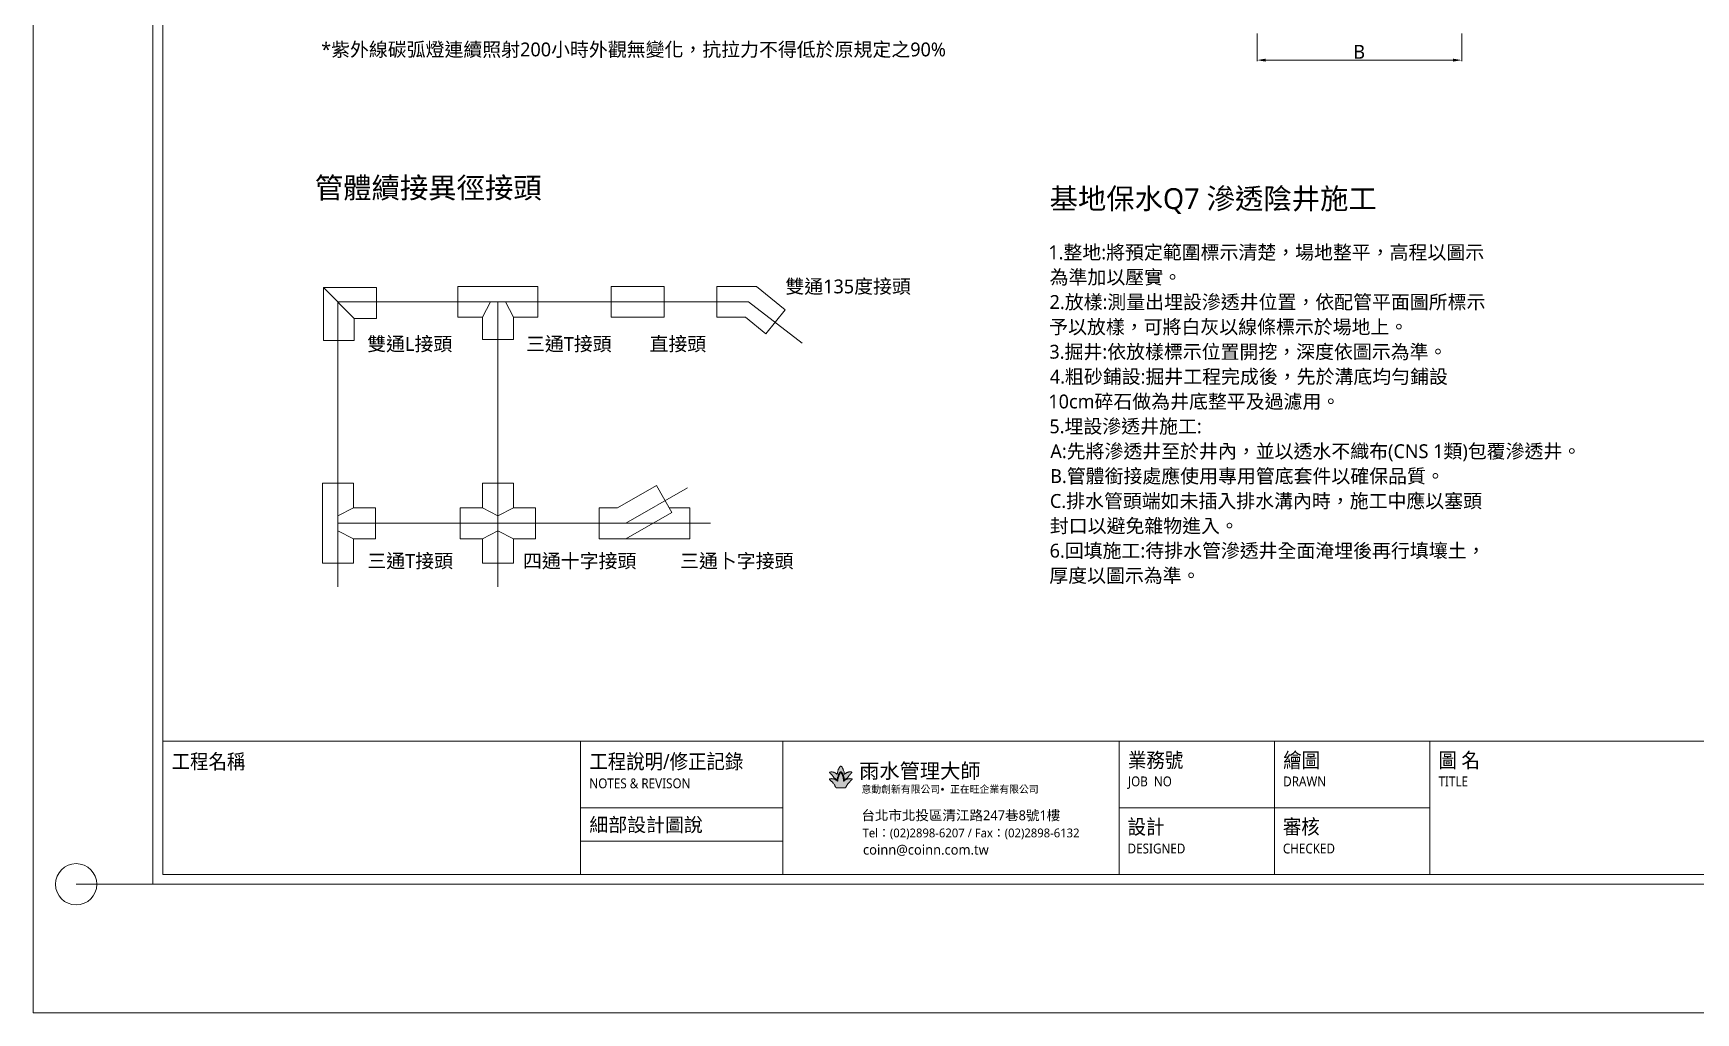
# Model space of a CAD drawing. Header units: millimetres. Extents: x 4229 to 8429, y -1187 to 1783.
# Drawn here: x 4229 to 6628, y -1187 to 227 of the extents above; entities that cross this region are included whole.
import ezdxf
from ezdxf.enums import TextEntityAlignment as Align

# ---------------------------------------------------------------- set-up
doc = ezdxf.new("R2010")
doc.units = ezdxf.units.MM
doc.styles.add('圖框文字', font='Microsoft JhengHei.ttf')
doc.styles.add('微軟正黑體-20', font='Microsoft JhengHei.ttf', dxfattribs={"height": 20})
doc.styles.add('微軟正黑體-30', font='Microsoft JhengHei.ttf', dxfattribs={"height": 30})

msp = doc.modelspace()

# ---------------------------------------------------------------- hatches: boundary and pattern name
at = {"lineweight": 5, "true_color": 0xf8d731}
h = msp.add_hatch(color=40, dxfattribs=at)
h.dxf.hatch_style = 1
edge = h.paths.add_edge_path()
edge.add_spline(control_points=[(5399.7, -851.1), (5400.6, -850.5), (5401.5, -850), (5402.3, -849.6), (5403.3, -849.2), (5403.7, -849.1), (5403.7, -849), (5403.8, -848.9), (5404.6, -847.7), (5404.9, -847.2), (5405.3, -846.7), (5405.7, -846.1), (5406.1, -845.5), (5406.6, -844.9), (5407, -844.4), (5407.4, -843.9), (5408.2, -843), (5408.5, -842.7), (5408.9, -842.4), (5409.4, -842), (5409.8, -841.5), (5410.1, -841.3), (5410.3, -841), (5410.5, -840.8), (5410.6, -840.6), (5410.6, -840.4), (5410.6, -840.3), (5410.5, -840.2), (5410.3, -840), (5409.9, -839.9), (5409.4, -839.9), (5408.9, -839.8), (5408.5, -839.7), (5407.9, -839.8), (5407.2, -839.8), (5406.6, -839.8), (5405.8, -839.9), (5405.4, -840), (5404.7, -840.2), (5404.1, -840.5), (5403.6, -840.7), (5402.9, -841), (5402.3, -841.4), (5401.7, -841.8), (5401.2, -842.1), (5400.7, -842.5), (5400.2, -843), (5399.8, -843.3), (5399.7, -843.4), (5399.7, -843.4), (5399.7, -843.2), (5399.6, -842.3), (5399.5, -841.5), (5398.8, -838.3), (5398.4, -837.3), (5397.8, -835.8), (5397.3, -834.7), (5396.7, -833.6), (5395.8, -832.4), (5395.2, -831.8), (5394.7, -831.4), (5394.5, -831.3), (5394.3, -831.4), (5394, -831.6), (5393.8, -831.8), (5393.6, -832), (5393.2, -832.4), (5393, -832.7), (5392.7, -833.1), (5392.3, -833.7), (5392, -834.2), (5391.6, -835), (5390.9, -836.5), (5390.2, -838.2), (5390, -839.2), (5389.6, -840.8), (5389.4, -842.2), (5389.3, -843.1), (5389.3, -843.3), (5389.2, -843.3), (5388.2, -842.4), (5387.1, -841.7), (5385.8, -840.9), (5384.4, -840.3), (5382.9, -839.9), (5381.6, -839.7), (5379.8, -839.9), (5378.8, -840), (5378.4, -840.2), (5378.4, -840.3), (5378.4, -840.5), (5378.5, -840.6), (5378.6, -840.9), (5378.8, -841.3), (5379.4, -841.8), (5379.9, -842.2), (5380.5, -842.7), (5381.6, -844), (5382.4, -844.8), (5382.7, -845.2), (5383.1, -845.9), (5383.6, -846.5), (5384.2, -847.4), (5384.6, -848), (5385.2, -848.9), (5385.2, -849), (5385.5, -849.1), (5386.2, -849.4), (5387, -849.8), (5387.7, -850.1), (5388.1, -850.4), (5388.6, -850.7), (5389.1, -851), (5389.3, -851.2), (5389.4, -851.2), (5389.4, -851.1), (5389.4, -850.9), (5389.6, -849.3), (5389.9, -848), (5390.2, -846.9), (5390.7, -845.2), (5390.9, -844.5), (5391.3, -843.5), (5391.7, -842.6), (5391.9, -842.1), (5392.4, -841.2), (5392.9, -840.6), (5393.4, -840.1), (5393.8, -839.8), (5394.2, -839.6), (5394.5, -839.6), (5394.8, -839.6), (5395.3, -839.9), (5395.8, -840.3), (5396.2, -840.8), (5396.6, -841.3), (5397.1, -842.2), (5397.5, -843.1), (5397.9, -844.1), (5398.2, -845), (5398.5, -845.9), (5398.7, -846.5), (5399, -847.5), (5399.2, -848.4), (5399.4, -849.4), (5399.5, -850), (5399.6, -850.8), (5399.7, -851.1), (5399.7, -851.1)], knot_values=[0, 0, 0, 0, 1, 2, 3, 4, 5, 6, 7, 8, 9, 10, 11, 12, 13, 14, 15, 16, 17, 18, 19, 20, 21, 22, 23, 24, 25, 26, 27, 28, 29, 30, 31, 32, 33, 34, 35, 36, 37, 38, 39, 40, 41, 42, 43, 44, 45, 46, 47, 48, 49, 50, 51, 52, 53, 54, 55, 56, 57, 58, 59, 60, 61, 61, 61, 62, 63, 64, 65, 66, 67, 68, 69, 70, 71, 72, 73, 74, 75, 76, 77, 78, 79, 80, 81, 82, 83, 84, 85, 86, 87, 88, 89, 90, 91, 92, 93, 94, 95, 96, 97, 98, 99, 100, 101, 102, 103, 104, 105, 106, 107, 108, 109, 110, 111, 112, 113, 114, 115, 116, 117, 118, 119, 120, 121, 122, 123, 124, 125, 126, 127, 128, 129, 130, 131, 132, 133, 134, 135, 136, 137, 138, 139, 140, 141, 142, 143, 144, 144, 144, 144], degree=3, periodic=0)
edge = h.paths.add_edge_path()
edge.add_spline(control_points=[(5394.5, -862.8), (5397.6, -862.8), (5399.6, -862.8), (5400.4, -862.8), (5400.8, -862.8), (5401.1, -862.6), (5401.3, -862.5), (5401.6, -862.3), (5401.8, -862), (5402.1, -861.3), (5402.7, -860.1), (5403, -859.5), (5403.5, -858.7), (5404.1, -857.9), (5404.7, -857.1), (5405.2, -856.2), (5406, -855.4), (5406.8, -854.5), (5407.9, -853.3), (5408.7, -852.6), (5409.4, -852), (5409.9, -851.5), (5410.4, -851.1), (5410.7, -850.7), (5410.8, -850.5), (5410.9, -850.3), (5410.9, -850.1), (5410.7, -849.9), (5410.5, -849.8), (5410, -849.7), (5409.2, -849.6), (5408, -849.5), (5406.9, -849.6), (5405.7, -849.6), (5404.7, -849.8), (5403.6, -850.2), (5402.9, -850.4), (5401.9, -850.9), (5401.1, -851.4), (5400, -852.1), (5399.1, -852.7), (5398.7, -853.2), (5398.7, -853.2), (5398.5, -852.8), (5398.4, -851.8), (5398, -849.3), (5397.7, -847.9), (5397.3, -846.3), (5396.8, -844.8), (5396.1, -843.1), (5395.4, -841.8), (5395.2, -841.6), (5394.9, -841.2), (5394.7, -841), (5394.5, -841), (5394.3, -841), (5394.1, -841.1), (5393.8, -841.3), (5393.5, -841.7), (5393.2, -842.2), (5392.7, -843.1), (5392.4, -843.8), (5392, -844.6), (5391.6, -845.7), (5391.3, -846.7), (5390.9, -848.1), (5390.7, -849.4), (5390.4, -850.5), (5390.3, -851.7), (5390.2, -852.5), (5390.2, -853.2), (5390.2, -853.2), (5390, -853.1), (5389.7, -852.9), (5388.7, -852.2), (5387.9, -851.5), (5387, -851), (5386.2, -850.6), (5385.2, -850.2), (5384.3, -849.9), (5383.2, -849.7), (5382.4, -849.6), (5381.3, -849.5), (5379.9, -849.6), (5379, -849.7), (5378.4, -849.7), (5378.1, -849.9), (5378, -850.2), (5378, -850.4), (5378.2, -850.7), (5378.6, -851.2), (5379.6, -852.1), (5380.5, -852.9), (5381.5, -853.9), (5382.4, -854.7), (5383.2, -855.7), (5384.1, -856.8), (5385.3, -858.5), (5386, -859.7), (5386.6, -861), (5387.1, -861.9), (5387.3, -862.2), (5387.5, -862.4), (5387.9, -862.6), (5388.6, -862.8), (5389.8, -862.8), (5394.5, -862.8)], knot_values=[0, 0, 0, 0, 1, 2, 3, 4, 5, 6, 7, 8, 9, 10, 11, 12, 13, 14, 15, 16, 17, 18, 19, 20, 21, 22, 23, 24, 25, 26, 27, 28, 29, 30, 31, 32, 33, 34, 35, 36, 37, 38, 39, 40, 41, 42, 43, 44, 45, 46, 47, 48, 49, 50, 51, 52, 53, 54, 55, 56, 57, 58, 59, 60, 61, 62, 63, 64, 65, 66, 67, 68, 69, 70, 71, 72, 73, 74, 75, 76, 77, 78, 79, 80, 81, 82, 83, 84, 85, 86, 87, 88, 89, 90, 91, 92, 93, 94, 95, 96, 97, 98, 99, 100, 101, 102, 103, 104, 104, 104, 104], degree=3, periodic=0)
at = {"lineweight": 5}
h = msp.add_hatch(color=256, dxfattribs=at)
h.dxf.hatch_style = 1
h.paths.add_polyline_path([(5542.8, -864.8, 1), (5539.7, -864.8, 1)])

# ---------------------------------------------------------------- linework, layer by layer
for p, q in [((4229, -1187.5, 163.2), (4229, 1782.5, 163.2)), ((4416, -795.5, 163.2), (4416, 1583.7, 163.2)), ((4416, -795.5, 326.4), (4416, 1583.7, 326.4)), ((4416, 1583.7, 326.4), (4416, -987.8, 326.4)), ((5995.2, 226.2), (5995.2, 186.3)), ((6290.7, 226.2), (6290.7, 186.3)), ((6007.6, 187.8), (6278.2, 187.8)), ((4647.7, -185), (4647.7, -140.4)), ((4647.7, -140.4), (4724.3, -140.4)), ((4647.7, -140.4), (4692.3, -185)), ((4724.3, -140.4), (4724.3, -185)), ((4957.3, -138.8), (4841.9, -138.8)), ((4841.9, -138.8), (4841.9, -183.4)), ((4957.3, -183.4), (4957.3, -138.8)), ((5139.7, -138.8), (5063.2, -138.8)), ((5063.2, -138.8), (5063.2, -183.4)), ((5139.7, -183.4), (5139.7, -138.8)), ((5272.8, -138.8), (5215.5, -138.8)), ((5215.5, -138.8), (5215.5, -183.4)), ((5314.4, -172.7), (5272.8, -138.8)), ((4668.7, -161.1), (5261.5, -161.1)), ((4668.7, -161.4), (4668.7, -572.4)), ((4877.3, -183.4), (4888.7, -161.1)), ((4899.6, -161.1), (4899.6, -572.4)), ((4921.9, -183.4), (4910.4, -161.1)), ((5261.5, -161.1), (5338.7, -220.8)), ((4647.7, -216.9), (4647.7, -185)), ((4647.7, -185), (4647.7, -185)), ((4724.3, -185), (4692.3, -185)), ((4692.3, -185), (4692.3, -216.9)), ((4841.9, -183.4), (4877.3, -183.4)), ((4877.3, -183.4), (4877.3, -215.3)), ((4921.9, -183.4), (4957.3, -183.4)), ((4921.9, -215.3), (4921.9, -183.4)), ((5063.2, -183.4), (5139.7, -183.4)), ((5215.5, -183.4), (5257, -183.4)), ((5257, -183.4), (5286.4, -207.4)), ((5286.4, -207.4), (5314.4, -172.7)), ((4877.3, -215.3), (4921.9, -215.3)), ((4692.3, -216.9), (4647.7, -216.9)), ((4691, -423.1), (4646.4, -423.1)), ((4646.4, -423.1), (4646.4, -538.5)), ((4691, -458.5), (4691, -423.1)), ((4921.9, -423.1), (4877.3, -423.1)), ((4877.3, -423.1), (4877.3, -458.5)), ((4921.9, -458.5), (4921.9, -423.1)), ((5128.5, -426.5), (5072.2, -458.5)), ((5084, -480.8), (5173.3, -429.5)), ((5150.5, -465.3), (5128.5, -426.5)), ((4691, -458.5), (4668.7, -470)), ((4722.9, -458.5), (4691, -458.5)), ((4722.9, -503.1), (4722.9, -458.5)), ((4845.3, -503.1), (4845.3, -458.5)), ((4845.3, -458.5), (4877.3, -458.5)), ((4877.3, -458.5), (4899.6, -470)), ((4921.9, -458.5), (4899.6, -470)), ((4953.8, -458.5), (4921.9, -458.5)), ((4953.8, -503.1), (4953.8, -458.5)), ((5072.2, -458.5), (5045.7, -458.5)), ((5045.7, -458.5), (5045.7, -503.1)), ((5084, -503.1), (5150.5, -465.3)), ((5176.6, -458.5), (5146.7, -458.5)), ((5176.6, -503.1), (5176.6, -458.5)), ((5206.2, -480.8), (4668.7, -480.8)), ((4691, -503.1), (4668.7, -491.7)), ((4691, -538.5), (4691, -503.1)), ((4691, -503.1), (4722.9, -503.1)), ((4877.3, -503.1), (4845.3, -503.1)), ((4877.3, -503.1), (4899.6, -491.7)), ((4877.3, -503.1), (4877.3, -538.5)), ((4921.9, -503.1), (4899.6, -491.7)), ((4921.9, -538.5), (4921.9, -503.1)), ((4921.9, -503.1), (4953.8, -503.1)), ((5045.7, -503.1), (5176.6, -503.1)), ((4646.4, -538.5), (4691, -538.5)), ((4877.3, -538.5), (4921.9, -538.5)), ((8241.9, -795.5, 163.2), (4416, -795.5, 163.2)), ((8241.9, -795.5, 326.4), (4416, -795.5, 326.4)), ((8241.9, -795.5, 326.4), (4416, -795.5, 326.4)), ((5018.9, -795.5, 326.4), (5018.9, -987.8, 326.4)), ((5310.8, -795.5, 326.4), (5310.8, -987.8, 326.4)), ((5796.2, -795.5, 326.4), (5796.2, -987.8, 326.4)), ((6020.3, -795.5, 326.4), (6020.3, -987.8, 326.4)), ((6244.4, -795.5, 326.4), (6244.4, -987.8, 326.4)), ((5018.9, -891.6, 326.4), (5310.8, -891.6, 326.4)), ((5796.2, -891.6, 326.4), (6244.4, -891.6, 326.4)), ((5018.9, -939.7, 326.4), (5310.8, -939.7, 326.4)), ((4290.9, -1002, 326.4), (4401.8, -1002, 326.4)), ((4416, -987.8, 326.4), (8241.9, -987.8, 326.4)), ((8429, -1187.5, 163.2), (4229, -1187.5, 163.2))]:
    msp.add_line(p, q, dxfattribs=at)
at = {"color": 4, "lineweight": 5}
for p, q in [((4401.8, 1597.9, 326.4), (4401.8, -1002, 326.4)), ((4401.8, -1002, 326.4), (8256.2, -1002, 326.4))]:
    msp.add_line(p, q, dxfattribs=at)
at = {"lineweight": 5}
for centre, radius in [((5541.2, -864.8, 163.2), 1.56), ((4290.9, -1002, 326.4), 29.8)]:
    msp.add_circle(centre, radius, dxfattribs=at)
for points in [[(5394, -831.6, 163.2), (5393.8, -831.8, 163.2), (5393.6, -832, 163.2), (5393.2, -832.4, 163.2), (5393, -832.7, 163.2), (5392.7, -833.1, 163.2), (5392.3, -833.7, 163.2), (5392, -834.2, 163.2), (5391.6, -835, 163.2), (5390.9, -836.5, 163.2), (5390.2, -838.2, 163.2), (5390, -839.2, 163.2), (5389.6, -840.8, 163.2), (5389.4, -842.2, 163.2), (5389.3, -843.1, 163.2), (5389.3, -843.3, 163.2), (5389.2, -843.3, 163.2), (5388.2, -842.4, 163.2), (5387.1, -841.7, 163.2), (5385.8, -840.9, 163.2), (5384.4, -840.3, 163.2), (5382.9, -839.9, 163.2), (5381.6, -839.7, 163.2), (5379.8, -839.9, 163.2), (5378.8, -840, 163.2), (5378.4, -840.2, 163.2), (5378.4, -840.3, 163.2), (5378.4, -840.5, 163.2), (5378.5, -840.6, 163.2), (5378.6, -840.9, 163.2), (5378.8, -841.3, 163.2), (5379.4, -841.8, 163.2), (5379.9, -842.2, 163.2), (5380.5, -842.7, 163.2), (5381.6, -844, 163.2), (5382.4, -844.8, 163.2), (5382.7, -845.2, 163.2), (5383.1, -845.9, 163.2), (5383.6, -846.5, 163.2), (5384.2, -847.4, 163.2), (5384.6, -848, 163.2), (5385.2, -848.9, 163.2), (5385.2, -849, 163.2), (5385.5, -849.1, 163.2), (5386.2, -849.4, 163.2), (5387, -849.8, 163.2), (5387.7, -850.1, 163.2), (5388.1, -850.4, 163.2), (5388.6, -850.7, 163.2), (5389.1, -851, 163.2), (5389.3, -851.2, 163.2), (5389.4, -851.2, 163.2), (5389.4, -851.1, 163.2), (5389.4, -850.9, 163.2), (5389.6, -849.3, 163.2), (5389.9, -848, 163.2), (5390.2, -846.9, 163.2), (5390.7, -845.2, 163.2), (5390.9, -844.5, 163.2), (5391.3, -843.5, 163.2), (5391.7, -842.6, 163.2), (5391.9, -842.1, 163.2), (5392.4, -841.2, 163.2), (5392.9, -840.6, 163.2), (5393.4, -840.1, 163.2), (5393.8, -839.8, 163.2), (5394.2, -839.6, 163.2), (5394.5, -839.6, 163.2), (5394.8, -839.6, 163.2), (5395.3, -839.9, 163.2), (5395.8, -840.3, 163.2), (5396.2, -840.8, 163.2), (5396.6, -841.3, 163.2), (5397.1, -842.2, 163.2), (5397.5, -843.1, 163.2), (5397.9, -844.1, 163.2), (5398.2, -845, 163.2), (5398.5, -845.9, 163.2), (5398.7, -846.5, 163.2), (5399, -847.5, 163.2), (5399.2, -848.4, 163.2), (5399.4, -849.4, 163.2), (5399.5, -850, 163.2), (5399.6, -850.8, 163.2), (5399.7, -851.1, 163.2), (5399.7, -851.1, 163.2)], [(5399.7, -851.1, 163.2), (5400.6, -850.5, 163.2), (5401.5, -850, 163.2), (5402.3, -849.6, 163.2), (5403.3, -849.2, 163.2), (5403.7, -849.1, 163.2), (5403.7, -849, 163.2), (5403.8, -848.9, 163.2), (5404.6, -847.7, 163.2), (5404.9, -847.2, 163.2), (5405.3, -846.7, 163.2), (5405.7, -846.1, 163.2), (5406.1, -845.5, 163.2), (5406.6, -844.9, 163.2), (5407, -844.4, 163.2), (5407.4, -843.9, 163.2), (5408.2, -843, 163.2), (5408.5, -842.7, 163.2), (5408.9, -842.4, 163.2), (5409.4, -842, 163.2), (5409.8, -841.5, 163.2), (5410.1, -841.3, 163.2), (5410.3, -841, 163.2), (5410.5, -840.8, 163.2), (5410.6, -840.6, 163.2), (5410.6, -840.4, 163.2), (5410.6, -840.3, 163.2), (5410.5, -840.2, 163.2), (5410.3, -840, 163.2), (5409.9, -839.9, 163.2), (5409.4, -839.9, 163.2), (5408.9, -839.8, 163.2), (5408.5, -839.7, 163.2), (5407.9, -839.8, 163.2), (5407.2, -839.8, 163.2), (5406.6, -839.8, 163.2), (5405.8, -839.9, 163.2), (5405.4, -840, 163.2), (5404.7, -840.2, 163.2), (5404.1, -840.5, 163.2), (5403.6, -840.7, 163.2), (5402.9, -841, 163.2), (5402.3, -841.4, 163.2), (5401.7, -841.8, 163.2), (5401.2, -842.1, 163.2), (5400.7, -842.5, 163.2), (5400.2, -843, 163.2), (5399.8, -843.3, 163.2), (5399.7, -843.4, 163.2), (5399.7, -843.4, 163.2), (5399.7, -843.2, 163.2), (5399.6, -842.3, 163.2), (5399.5, -841.5, 163.2), (5398.8, -838.3, 163.2), (5398.4, -837.3, 163.2), (5397.8, -835.8, 163.2), (5397.3, -834.7, 163.2), (5396.7, -833.6, 163.2), (5395.8, -832.4, 163.2), (5395.2, -831.8, 163.2), (5394.7, -831.4, 163.2), (5394.5, -831.3, 163.2), (5394.3, -831.4, 163.2), (5394, -831.6, 163.2)], [(5394.5, -862.8, 163.2), (5397.6, -862.8, 163.2), (5399.6, -862.8, 163.2), (5400.4, -862.8, 163.2), (5400.8, -862.8, 163.2), (5401.1, -862.6, 163.2), (5401.3, -862.5, 163.2), (5401.6, -862.3, 163.2), (5401.8, -862, 163.2), (5402.1, -861.3, 163.2), (5402.7, -860.1, 163.2), (5403, -859.5, 163.2), (5403.5, -858.7, 163.2), (5404.1, -857.9, 163.2), (5404.7, -857.1, 163.2), (5405.2, -856.2, 163.2), (5406, -855.4, 163.2), (5406.8, -854.5, 163.2), (5407.9, -853.3, 163.2), (5408.7, -852.6, 163.2), (5409.4, -852, 163.2), (5409.9, -851.5, 163.2), (5410.4, -851.1, 163.2), (5410.7, -850.7, 163.2), (5410.8, -850.5, 163.2), (5410.9, -850.3, 163.2), (5410.9, -850.1, 163.2), (5410.7, -849.9, 163.2), (5410.5, -849.8, 163.2), (5410, -849.7, 163.2), (5409.2, -849.6, 163.2), (5408, -849.5, 163.2), (5406.9, -849.6, 163.2), (5405.7, -849.6, 163.2), (5404.7, -849.8, 163.2), (5403.6, -850.2, 163.2), (5402.9, -850.4, 163.2), (5401.9, -850.9, 163.2), (5401.1, -851.4, 163.2), (5400, -852.1, 163.2), (5399.1, -852.7, 163.2), (5398.7, -853.2, 163.2), (5398.7, -853.2, 163.2), (5398.5, -852.8, 163.2), (5398.4, -851.8, 163.2), (5398, -849.3, 163.2), (5397.7, -847.9, 163.2), (5397.3, -846.3, 163.2), (5396.8, -844.8, 163.2), (5396.1, -843.1, 163.2), (5395.4, -841.8, 163.2), (5395.2, -841.6, 163.2), (5394.9, -841.2, 163.2), (5394.7, -841, 163.2), (5394.5, -841, 163.2), (5394.3, -841, 163.2), (5394.1, -841.1, 163.2), (5393.8, -841.3, 163.2), (5393.5, -841.7, 163.2), (5393.2, -842.2, 163.2), (5392.7, -843.1, 163.2), (5392.4, -843.8, 163.2), (5392, -844.6, 163.2), (5391.6, -845.7, 163.2), (5391.3, -846.7, 163.2), (5390.9, -848.1, 163.2), (5390.7, -849.4, 163.2), (5390.4, -850.5, 163.2), (5390.3, -851.7, 163.2), (5390.2, -852.5, 163.2), (5390.2, -853.2, 163.2), (5390.2, -853.2, 163.2), (5390, -853.1, 163.2), (5389.7, -852.9, 163.2), (5388.7, -852.2, 163.2), (5387.9, -851.5, 163.2), (5387, -851, 163.2), (5386.2, -850.6, 163.2), (5385.2, -850.2, 163.2), (5384.3, -849.9, 163.2), (5383.2, -849.7, 163.2), (5382.4, -849.6, 163.2), (5381.3, -849.5, 163.2), (5379.9, -849.6, 163.2), (5379, -849.7, 163.2), (5378.4, -849.7, 163.2), (5378.1, -849.9, 163.2), (5378, -850.2, 163.2), (5378, -850.4, 163.2), (5378.2, -850.7, 163.2), (5378.6, -851.2, 163.2), (5379.6, -852.1, 163.2), (5380.5, -852.9, 163.2), (5381.5, -853.9, 163.2), (5382.4, -854.7, 163.2), (5383.2, -855.7, 163.2), (5384.1, -856.8, 163.2), (5385.3, -858.5, 163.2), (5386, -859.7, 163.2), (5386.6, -861, 163.2), (5387.1, -861.9, 163.2), (5387.3, -862.2, 163.2), (5387.5, -862.4, 163.2), (5387.9, -862.6, 163.2), (5388.6, -862.8, 163.2), (5389.8, -862.8, 163.2), (5394.5, -862.8, 163.2)]]:
    msp.add_open_spline(points, degree=3, dxfattribs=at)
for points in [[(6007.6, 189.9), (6007.6, 185.7), (5995.2, 187.8)], [(6278.2, 189.9), (6278.2, 185.7), (6290.7, 187.8)]]:
    msp.add_solid(points, dxfattribs=at)

# ---------------------------------------------------------------- texts
for s, height, style, p in [('*紫外線碳弧燈連續照射200小時外觀無變化，抗拉力不得低於原規定之90%%%', 20, '微軟正黑體-20', (4644.5, 193.2)), ('B', 20, '微軟正黑體-20', (6134.2, 189.8)), ('管體續接異徑接頭', 30, '微軟正黑體-30', (4635.4, -11.6)), ('基地保水Q7 滲透陰井施工', 30, '微軟正黑體-30', (5695.8, -27.1, 326.4)), ('1.整地:將預定範圍標示清楚，場地整平，高程以圖示', 20, '微軟正黑體-20', (5694, -99.7, 326.4)), ('為準加以壓實。', 20, '微軟正黑體-20', (5695.9, -135.5, 326.4)), ('雙通135度接頭', 20, '微軟正黑體-20', (5314.5, -148.9)), ('2.放樣:測量出埋設滲透井位置，依配管平面圖所標示', 20, '微軟正黑體-20', (5695.8, -171.4, 326.4)), ('予以放樣，可將白灰以線條標示於場地上。', 20, '微軟正黑體-20', (5695.2, -207.3, 326.4)), ('雙通L接頭', 20, '微軟正黑體-20', (4711, -231.9)), ('三通T接頭', 20, '微軟正黑體-20', (4940.1, -231.9)), ('直接頭', 20, '微軟正黑體-20', (5118.4, -231.9)), ('3.掘井:依放樣標示位置開挖，深度依圖示為準。', 20, '微軟正黑體-20', (5695.5, -243.2, 326.4)), ('4.粗砂鋪設:掘井工程完成後，先於溝底均勻鋪設', 20, '微軟正黑體-20', (5696.2, -279.1, 326.4)), ('10cm碎石做為井底整平及過濾用。', 20, '微軟正黑體-20', (5694, -315, 326.4)), ('5.埋設滲透井施工:', 20, '微軟正黑體-20', (5695.5, -350.9, 326.4)), ('A:先將滲透井至於井內，並以透水不織布(CNS 1類)包覆滲透井。', 20, '微軟正黑體-20', (5696.9, -386.8, 326.4)), ('B.管體銜接處應使用專用管底套件以確保品質。', 20, '微軟正黑體-20', (5696.7, -422.7, 326.4)), ('C.排水管頭端如未插入排水溝內時，施工中應以塞頭', 20, '微軟正黑體-20', (5696.3, -458.6, 326.4)), ('封口以避免雜物進入。', 20, '微軟正黑體-20', (5696.2, -494.5, 326.4)), ('三通T接頭', 20, '微軟正黑體-20', (4711.2, -545.2)), ('四通十字接頭', 20, '微軟正黑體-20', (4935.8, -545.2)), ('三通卜字接頭', 20, '微軟正黑體-20', (5162.5, -545.2)), ('6.回填施工:待排水管滲透井全面淹埋後再行填壤土，', 20, '微軟正黑體-20', (5695.9, -530.4, 326.4)), ('厚度以圖示為準。', 20, '微軟正黑體-20', (5695.4, -566.3, 326.4)), ('意動創新有限公司    正在旺企業有限公司', 10.422, '圖框文字', (5424.3, -870, 326.4)), ('台北市北投區清江路247巷8號1樓', 14.283, '圖框文字', (5424.3, -909.6, 326.4)), ('coinn@coinn.com.tw', 14.283, '圖框文字', (5426.5, -959.2, 326.4))]:
    msp.add_text(s, height=height, dxfattribs=dict(at, style=style)).set_placement(p)
at = {"color": 3, "lineweight": 5, "style": '圖框文字', "width": 0.91}
for s, p in [('工程名稱', (4428.7, -824.7, 326.4)), ('工程說明/修正記錄', (5031.6, -824.7, 326.4)), ('業務號', (5808.9, -822.9, 326.4)), ('繪圖', (6033, -822.9, 326.4)), ('圖 名', (6257.1, -822.9, 326.4)), ('設計', (5808.4, -919, 326.4)), ('審核', (6032.5, -919, 326.4))]:
    msp.add_text(s, height=21.43, dxfattribs=at).set_placement(p, align=Align.MIDDLE_LEFT)
at = {"color": 4, "lineweight": 5, "style": '圖框文字'}
msp.add_text('雨水管理大師', height=21.43, dxfattribs=at).set_placement((5420.9, -849.1, 326.4))
at = {"lineweight": 5, "style": '圖框文字', "width": 0.91}
for s, height, p in [('NOTES & REVISON', 14.212, (5031.6, -856.3, 326.4)), ('JOB  NO', 14.21, (5808.9, -853.5, 326.4)), ('DRAWN', 14.21, (6033, -853.5, 326.4)), ('TITLE', 14.21, (6257.1, -853.5, 326.4)), ('DESIGNED', 14.21, (5808.4, -950.4, 326.4)), ('CHECKED', 14.21, (6032.5, -950.4, 326.4))]:
    msp.add_text(s, height=height, dxfattribs=at).set_placement(p, align=Align.MIDDLE_LEFT)
at = {"color": 3, "lineweight": 5, "style": '圖框文字'}
msp.add_text('細部設計圖說', height=20, dxfattribs=at).set_placement((5031.6, -916.1, 326.4), align=Align.MIDDLE_LEFT)
at = {"lineweight": 5, "style": '圖框文字', "width": 0.98}
msp.add_text('Tel：(02)2898-6207 / Fax：(02)2898-6132', height=12.739, dxfattribs=at).set_placement((5425.9, -934.3, 326.4))

doc.saveas('drawing.dxf')
